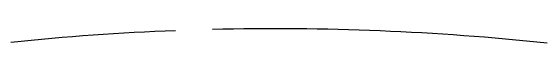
# Model space of a CAD drawing. Header units: millimetres. Extents: x -2947 to 97, y -3022 to 322.
# Drawn here: x -1303.9 to -1158.7, y -1625.8 to -1621.4 of the extents above; entities that cross this region are included whole.
import ezdxf

# ---------------------------------------------------------------- set-up
doc = ezdxf.new("R2010")
doc.units = ezdxf.units.MM
doc.layers.get('0').update_dxf_attribs({"linetype": 'CONTINUOUS'})

msp = doc.modelspace()

# ---------------------------------------------------------------- linework, layer by layer
at = {"color": 7}
for start_param, end_param in [(0.0386382431, 0.1025341743), (-0.1053633747, 0.0243478833)]:
    msp.add_ellipse((-1232.300260747599, -2321.916270858015), major_axis=(0, 700), ratio=1, start_param=start_param, end_param=end_param, dxfattribs=at)

doc.saveas('drawing.dxf')
